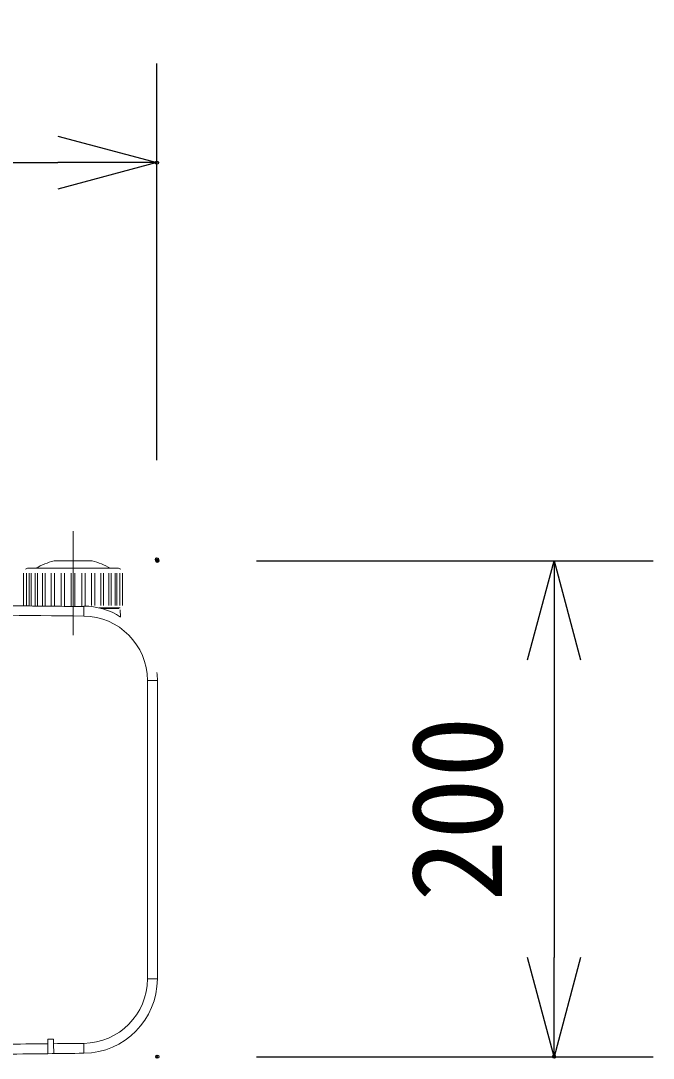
# Model space of a CAD drawing. Units: millimetres, scale not verified. Extents: x -62 to 63, y -56 to 57.
# Drawn here: x -12.64 to 0.11, y 14.24 to 35.16 of the extents above; entities that cross this region are included whole.
import ezdxf
from ezdxf.enums import TextEntityAlignment as Align

# ---------------------------------------------------------------- set-up
doc = ezdxf.new("R2010")
doc.units = ezdxf.units.MM
doc.header["$LTSCALE"] = 0.125
doc.header["$PDMODE"] = 32
doc.header["$PDSIZE"] = 0.0625
for name, color, linetype in [('0-0_0', 7, 'Continuous'), ('0-3_DEFPOINTS', 7, 'Continuous'), ('0-6_SUNPO', 7, 'Continuous')]:
    doc.layers.add(name, color=color, linetype=linetype)
doc.layers.add('0-5_GAIKEI', color=1, linetype='Continuous', lineweight=18)
doc.styles.add('ＭＳ ゴシック', font='')
doc.styles.get('ＭＳ ゴシック').set_extended_font_data('MS Gothic')

# ---------------------------------------------------------------- blocks, each defined once
blk = doc.blocks.new('_OPEN30')
at = {"layer": '0-0_0'}
blk.add_line((0, 0), (-1, 0), dxfattribs=at)
blk.add_lwpolyline([(-1, 0.26795), (0, 0), (-1, -0.26795)], dxfattribs=at)
blk = doc.blocks.new('D7')
at = {"layer": '0-3_DEFPOINTS'}
for p in [(-12.5768, 19.1971), (-12.5768, 9.1971), (-4.5768, 9.1971)]:
    blk.add_point(p, dxfattribs=at)
at = {"layer": '0-6_SUNPO'}
for p, q in [((-10.5768, 19.1971), (-2.5768, 19.1971)), ((-4.5768, 17.1971), (-4.5768, 11.1971)), ((-10.5768, 9.1971), (-2.5768, 9.1971))]:
    blk.add_line(p, q, dxfattribs=at)
at = {"layer": '0-6_SUNPO', "xscale": 2, "yscale": 2}
for p, rotation in [((-4.5768, 19.1971), 90), ((-4.5768, 9.1971), 270)]:
    blk.add_blockref('_OPEN30', p, dxfattribs=dict(at, rotation=rotation))
at = {"layer": '0-6_SUNPO', "style": 'ＭＳ ゴシック'}
blk.add_text('200', height=1.833, rotation=90, dxfattribs=at).set_placement((-5.0768, 12.3221), align=Align.BOTTOM_LEFT)
blk = doc.blocks.new('D6')
at = {"layer": '0-3_DEFPOINTS'}
for p in [(-12.5832, 27.2263), (-39.0832, 19.2263), (-12.5832, 19.2263)]:
    blk.add_point(p, dxfattribs=at)
at = {"layer": '0-6_SUNPO'}
for p, q in [((-39.0832, 21.2263), (-39.0832, 29.2263)), ((-12.5832, 21.2263), (-12.5832, 29.2263)), ((-37.0832, 27.2263), (-14.5832, 27.2263))]:
    blk.add_line(p, q, dxfattribs=at)
at = {"layer": '0-6_SUNPO', "xscale": 2, "yscale": 2, "rotation": 180}
blk.add_blockref('_OPEN30', (-39.0832, 27.2263), dxfattribs=at)
at = {"layer": '0-6_SUNPO', "xscale": 2, "yscale": 2}
blk.add_blockref('_OPEN30', (-12.5832, 27.2263), dxfattribs=at)
at = {"layer": '0-6_SUNPO', "style": 'ＭＳ ゴシック'}
blk.add_text('530', height=1.833, dxfattribs=at).set_placement((-27.7082, 27.7263), align=Align.BOTTOM_LEFT)

msp = doc.modelspace()

# ---------------------------------------------------------------- linework, layer by layer
at = {"layer": '0-5_GAIKEI'}
for p, q in [((-11.5867, 22.7668), (-11.5867, 24.8652)), ((-12.4867, 24.1182), (-10.6867, 24.1182)), ((-11.9708, 24.2682), (-11.2027, 24.2682)), ((-12.5843, 23.3582), (-12.5843, 24.0182)), ((-10.5892, 24.0182), (-10.5892, 23.3682)), ((-11.372, 23.1539), (-11.3697, 23.354)), ((-10.9996, 23.3032), (-11.007, 23.3032)), ((-10.9996, 23.3033), (-10.9996, 23.3033)), ((-10.6609, 23.3032), (-10.9996, 23.3032)), ((-10.0867, 21.854), (-9.8867, 21.854)), ((-10.0867, 15.8375), (-10.0867, 21.854)), ((-10.0867, 15.8375), (-9.8867, 15.8375)), ((-12.0969, 14.3292), (-12.0952, 14.5293)), ((-12.0952, 14.5293), (-12.0944, 14.6208)), ((-12.0944, 14.6209), (-11.979, 14.6209)), ((-11.3714, 14.5376), (-11.3691, 14.3376))]:
    msp.add_line(p, q, dxfattribs=at)
at = {"layer": '0-5_GAIKEI', "color": 7}
for p, q in [((-12.5264, 24.0182), (-12.5264, 23.3575)), ((-12.4696, 23.3569), (-12.4696, 24.0182)), ((-12.4348, 24.0182), (-12.4348, 23.3565)), ((-12.3527, 23.3556), (-12.3527, 24.0182)), ((-12.3061, 24.0182), (-12.3061, 23.3551)), ((-12.2024, 24.0182), (-12.2024, 23.3539)), ((-12.146, 24.0182), (-12.146, 23.3533)), ((-12.0251, 24.0182), (-12.0251, 23.3519)), ((-11.9614, 24.0182), (-11.9614, 23.3511)), ((-11.8286, 24.0182), (-11.8286, 23.3496)), ((-11.7604, 24.0182), (-11.7604, 23.3488)), ((-11.6216, 24.0182), (-11.6216, 23.3471)), ((-11.5519, 24.0182), (-11.5519, 23.3463)), ((-11.413, 24.0182), (-11.413, 23.3446)), ((-11.3448, 24.0182), (-11.3448, 23.3682)), ((-11.2121, 24.0182), (-11.2121, 23.3682)), ((-11.1484, 24.0182), (-11.1484, 23.3682)), ((-11.0275, 24.0182), (-11.0275, 23.3682)), ((-10.9711, 24.0182), (-10.9711, 23.3682)), ((-10.8674, 24.0182), (-10.8674, 23.3682)), ((-10.8207, 24.0182), (-10.8207, 23.3682)), ((-10.7387, 23.3682), (-10.7387, 24.0182)), ((-10.7038, 24.0182), (-10.7038, 23.3682)), ((-10.647, 23.3682), (-10.647, 24.0182)), ((-9.8867, 21.854), (-9.8867, 15.8375))]:
    msp.add_line(p, q, dxfattribs=at)
at = {"layer": '0-5_GAIKEI'}
for points in [[(-10.7189, 23.3182), (-10.8182, 23.3182), (-10.9511, 23.3182), (-11.0604, 23.3182)], [(-10.6309, 23.1362), (-10.6359, 23.2791), (-10.6359, 23.2791)], [(-11.979, 14.6208), (-11.9783, 14.5306), (-11.9765, 14.3306)]]:
    msp.add_lwpolyline(points, dxfattribs=at)
at = {"layer": '0-5_GAIKEI', "color": 7}
msp.add_lwpolyline([(-10.6367, 23.3182), (-10.6575, 23.3182), (-10.7189, 23.3182)], dxfattribs=at)
at = {"layer": '0-5_GAIKEI'}
for centre, radius, start, end in [((-12.4867, 24.0182), 0.1, 90, 126.86991), ((-11.5867, 22.8182), 1.5, 104.83512, 119.92645), ((-11.5867, 22.8182), 1.5, 60.07355, 75.16488), ((-10.6867, 24.0182), 0.1, 53.12998, 90), ((-23.5193, -973.3969), 996.8151, 89.37474, 89.70789), ((-22.7207, -977.7453), 1000.9636, 89.35036, 89.74755), ((-11.3867, 21.854), 1.3, 359.99996, 89.34999), ((-11.3867, 15.8375), 1.3, 270.6742, 359.99996), ((-9.958, 15.5902), 0.05, 350.18148, 2.64827), ((-23.1367, 1014.2683), 999.8, 270.58213, 270.63273), ((-23.1367, 1014.2683), 999.8, 270.63945, 270.6742)]:
    msp.add_arc(centre, radius, start, end, dxfattribs=at)
at = {"layer": '0-5_GAIKEI', "color": 7}
for centre, radius, start, end in [((-23.5193, -973.3969), 996.8151, 89.30159, 89.37474), ((-11.3719, 21.9844), 1.3696, 57.12811, 89.90858), ((-11.3867, 21.854), 1.5, 359.99996, 6.28658), ((-11.3867, 15.8375), 1.5, 270.6742, 359.99996), ((-23.1367, 1014.2683), 1000, 270.57525, 270.63251), ((-23.1367, 1014.2683), 1000, 270.63255, 270.6742)]:
    msp.add_arc(centre, radius, start, end, dxfattribs=at)

# ---------------------------------------------------------------- block references
at = {"layer": '0-6_SUNPO'}
for name in ['D6', 'D7']:
    msp.add_blockref(name, (2.6884, 5.0712), dxfattribs=at)

doc.saveas('drawing.dxf')
